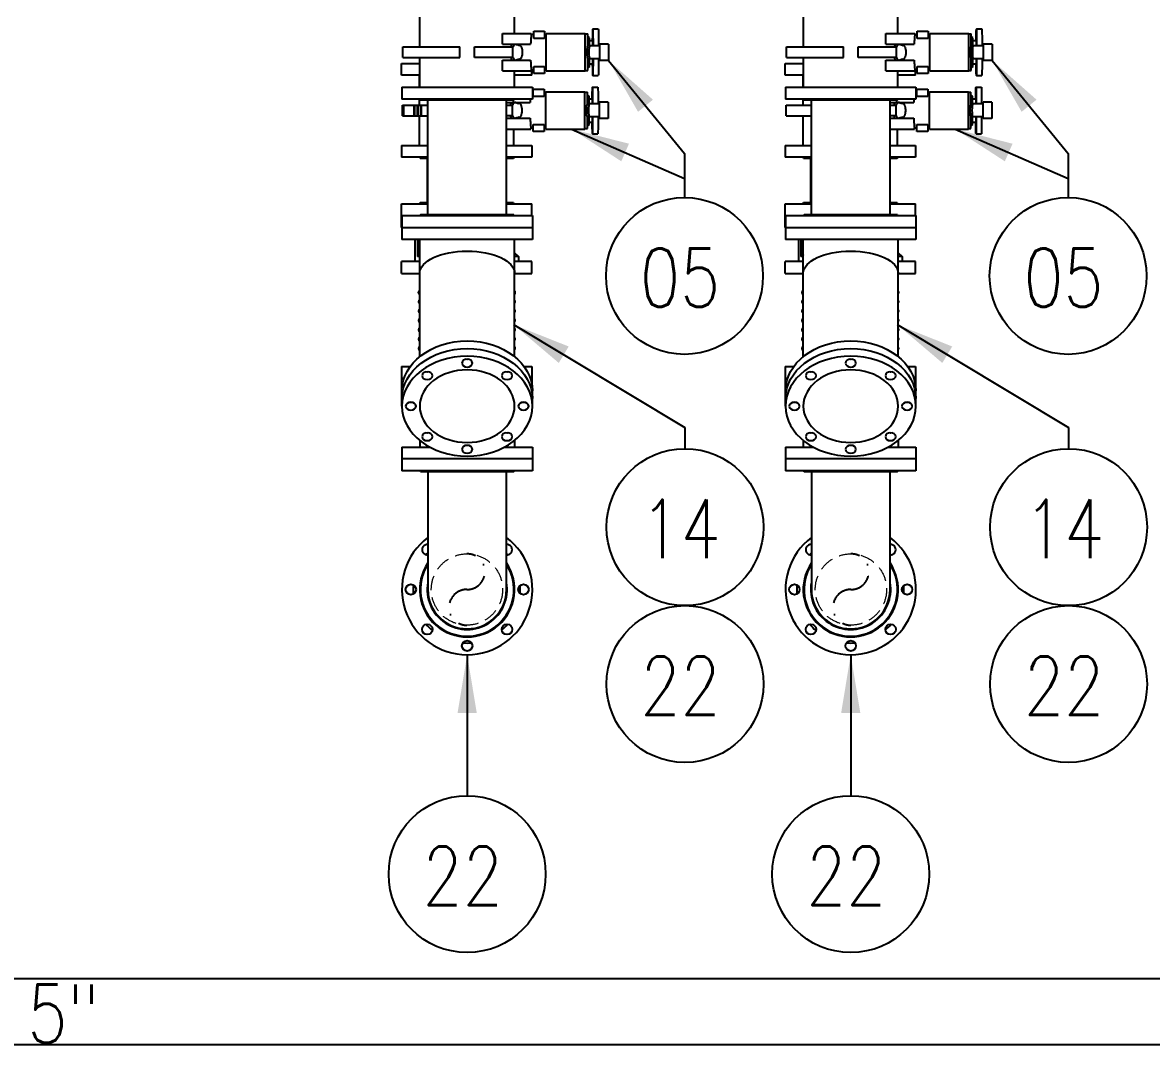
# Model space of a CAD drawing. Header units: millimetres. Extents: x -312439 to 477422, y -331570 to 212570.
# Drawn here: x 362824 to 365239, y 129386 to 131572 of the extents above; entities that cross this region are included whole.
import ezdxf

# ---------------------------------------------------------------- set-up
doc = ezdxf.new("R2010")
doc.units = ezdxf.units.MM
doc.linetypes.add('DASHDOT', pattern=[25.4, 12.7, -6.35, 0, -6.35])
doc.linetypes.add('HIDDEN', pattern=[9.525, 6.35, -3.175])
doc.layers.add('ARCONDTEXTO', color=4, linetype='Continuous')
doc.layers.add('TEXTO FORMATO', color=4, linetype='Continuous')
doc.styles.add('ROMAND', font='ROMAND.SHX')
doc.styles.add('ROMANS', font='romans.shx', dxfattribs={"height": 187.5})
doc.dimstyles.new('1-50 (MILIMETRO)', dxfattribs={"dimscale": 0, "dimtxt": 125, "dimasz": 125, "dimexe": 100, "dimexo": 100, "dimgap": 50, "dimtad": 0, "dimdec": 0, "dimzin": 0, "dimdsep": 46, "dimtxsty": 'ROMAND', "dimcen": -390, "dimclrd": 1, "dimclre": 1, "dimclrt": 3, "dimadec": 0, "dimazin": 0, "dimtfac": 1, "dimtdec": 0, "dimtix": 1, "dimtmove": 2, "dimatfit": 2, "dimfxl": 1, "dimtvp": 1, "dimtolj": 1, "dimtzin": 0, "dimarcsym": 0})

msp = doc.modelspace()

# ---------------------------------------------------------------- linework, layer by layer
at = {"color": 4, "linetype": 'Continuous', "extrusion": (0, 1, 0)}
for p, q in [((363674.301, 131519.767), (363674.301, 131583.267)), ((363876.301, 131548.267), (363876.301, 131583.267)), ((364494.665, 131519.767), (364494.665, 131583.267)), ((364696.665, 131548.267), (364696.665, 131583.267)), ((363850.552, 131548.267), (363912.301, 131548.267)), ((363850.552, 131525.267), (363850.552, 131548.267)), ((363912.301, 131546.267), (363912.301, 131548.267)), ((363917.558, 131546.267), (363912.301, 131546.267)), ((363917.558, 131537.754), (363917.558, 131553.379)), ((363917.558, 131553.379), (363940.995, 131553.379)), ((363940.995, 131537.754), (363917.558, 131537.754)), ((363923.721, 131553.535), (363934.782, 131553.535)), ((363940.995, 131553.379), (363940.995, 131537.754)), ((363944.301, 131546.267), (363940.995, 131546.267)), ((363944.301, 131468.267), (363944.301, 131548.267)), ((363944.301, 131548.267), (364027.727, 131548.267)), ((364027.727, 131468.267), (364027.727, 131548.267)), ((364027.727, 131547.329), (364033.196, 131547.329)), ((364033.196, 131521.725), (364033.196, 131547.329)), ((364036.787, 131538.825), (364033.196, 131541.267)), ((364036.787, 131522.267), (364036.787, 131538.825)), ((364044.095, 131558.267), (364055.76, 131558.267)), ((364670.916, 131548.267), (364732.665, 131548.267)), ((364670.916, 131525.267), (364670.916, 131548.267)), ((364732.665, 131546.267), (364732.665, 131548.267)), ((364737.922, 131546.267), (364732.665, 131546.267)), ((364737.922, 131537.754), (364737.922, 131553.379)), ((364737.922, 131553.379), (364761.36, 131553.379)), ((364761.36, 131537.754), (364737.922, 131537.754)), ((364744.085, 131553.535), (364755.147, 131553.535)), ((364761.36, 131553.379), (364761.36, 131537.754)), ((364764.665, 131546.267), (364761.36, 131546.267)), ((364764.665, 131468.267), (364764.665, 131548.267)), ((364764.665, 131548.267), (364848.092, 131548.267)), ((364848.092, 131468.267), (364848.092, 131548.267)), ((364848.092, 131547.329), (364853.56, 131547.329)), ((364853.56, 131521.725), (364853.56, 131547.329)), ((364857.151, 131538.825), (364853.56, 131541.267)), ((364857.151, 131522.267), (364857.151, 131538.825)), ((364864.46, 131558.267), (364876.124, 131558.267)), ((363637.971, 131519.767), (363759.746, 131519.767)), ((363637.971, 131496.767), (363637.971, 131519.767)), ((363759.746, 131496.767), (363759.746, 131519.767)), ((363790.855, 131519.767), (363873.208, 131519.767)), ((363790.855, 131496.767), (363790.855, 131519.767)), ((363850.552, 131525.267), (363910.94, 131525.267)), ((363873.208, 131496.767), (363873.208, 131519.767)), ((364059.285, 131522.267), (364033.719, 131522.267)), ((364036.787, 131533.267), (364044.095, 131533.267)), ((364044.095, 131522.267), (364044.095, 131533.267)), ((364059.285, 131522.593), (364056.177, 131522.593)), ((364077.795, 131525.767), (364059.285, 131525.767)), ((364059.285, 131490.767), (364059.285, 131525.767)), ((364077.795, 131525.767), (364077.795, 131490.767)), ((364458.336, 131519.767), (364580.111, 131519.767)), ((364458.336, 131496.767), (364458.336, 131519.767)), ((364580.111, 131496.767), (364580.111, 131519.767)), ((364611.219, 131519.767), (364693.572, 131519.767)), ((364611.219, 131496.767), (364611.219, 131519.767)), ((364670.916, 131525.267), (364731.304, 131525.267)), ((364693.451, 131496.767), (364693.451, 131519.767)), ((364693.572, 131496.767), (364693.572, 131519.767)), ((364879.649, 131522.267), (364854.083, 131522.267)), ((364857.151, 131533.267), (364864.46, 131533.267)), ((364864.46, 131522.267), (364864.46, 131533.267)), ((364879.649, 131522.593), (364876.542, 131522.593)), ((364898.16, 131525.767), (364879.649, 131525.767)), ((364879.649, 131490.767), (364879.649, 131525.767)), ((364898.16, 131525.767), (364898.16, 131490.767)), ((363637.971, 131496.767), (363759.746, 131496.767)), ((363674.301, 131433.267), (363674.301, 131496.767)), ((363873.208, 131496.767), (363790.855, 131496.767)), ((363850.552, 131468.267), (363850.552, 131491.267)), ((363850.552, 131491.267), (363910.94, 131491.267)), ((364033.196, 131469.204), (364033.196, 131494.808)), ((364059.285, 131494.267), (364033.719, 131494.267)), ((364036.787, 131477.708), (364036.787, 131494.267)), ((364044.095, 131483.267), (364044.095, 131494.267)), ((364059.285, 131493.94), (364056.177, 131493.94)), ((364077.795, 131490.767), (364059.285, 131490.767)), ((364458.336, 131496.767), (364580.111, 131496.767)), ((364494.665, 131433.267), (364494.665, 131496.767)), ((364693.572, 131496.767), (364611.219, 131496.767)), ((364670.916, 131468.267), (364670.916, 131491.267)), ((364670.916, 131491.267), (364731.304, 131491.267)), ((364853.56, 131469.204), (364853.56, 131494.808)), ((364879.649, 131494.267), (364854.083, 131494.267)), ((364857.151, 131477.708), (364857.151, 131494.267)), ((364864.46, 131483.267), (364864.46, 131494.267)), ((364879.649, 131493.94), (364876.542, 131493.94)), ((364898.16, 131490.767), (364879.649, 131490.767)), ((363634.951, 131484.317), (363674.301, 131484.317)), ((363634.951, 131458.917), (363634.951, 131484.317)), ((363674.301, 131485.667), (363672.951, 131484.317)), ((363850.552, 131468.267), (363912.301, 131468.267)), ((363876.301, 131433.267), (363876.301, 131468.267)), ((363917.558, 131470.267), (363912.301, 131470.267)), ((363912.301, 131468.267), (363912.301, 131470.267)), ((363913.951, 131458.917), (363913.951, 131470.267)), ((363917.558, 131463.154), (363917.558, 131477.87)), ((363917.558, 131477.87), (363940.995, 131477.87)), ((363940.995, 131463.154), (363917.558, 131463.154)), ((363934.782, 131462.998), (363923.721, 131462.998)), ((363940.995, 131477.87), (363940.995, 131463.154)), ((363944.301, 131470.267), (363940.995, 131470.267)), ((363944.301, 131468.267), (364027.727, 131468.267)), ((364027.727, 131469.204), (364033.196, 131469.204)), ((364036.787, 131477.708), (364033.196, 131475.267)), ((364036.787, 131483.267), (364044.095, 131483.267)), ((364455.315, 131484.317), (364494.665, 131484.317)), ((364455.315, 131458.917), (364455.315, 131484.317)), ((364494.665, 131485.667), (364493.315, 131484.317)), ((364670.916, 131468.267), (364732.665, 131468.267)), ((364696.665, 131433.267), (364696.665, 131468.267)), ((364737.922, 131470.267), (364732.665, 131470.267)), ((364732.665, 131468.267), (364732.665, 131470.267)), ((364734.315, 131458.917), (364734.315, 131470.267)), ((364737.922, 131463.154), (364737.922, 131477.87)), ((364737.922, 131477.87), (364761.36, 131477.87)), ((364761.36, 131463.154), (364737.922, 131463.154)), ((364755.147, 131462.998), (364744.085, 131462.998)), ((364761.36, 131477.87), (364761.36, 131463.154)), ((364764.665, 131470.267), (364761.36, 131470.267)), ((364764.665, 131468.267), (364848.092, 131468.267)), ((364848.092, 131469.204), (364853.56, 131469.204)), ((364857.151, 131477.708), (364853.56, 131475.267)), ((364857.151, 131483.267), (364864.46, 131483.267)), ((363674.301, 131458.917), (363634.951, 131458.917)), ((363673.451, 131433.267), (363673.451, 131458.917)), ((363913.951, 131458.917), (363876.301, 131458.917)), ((364044.095, 131458.267), (364055.76, 131458.267)), ((364494.665, 131458.917), (364455.315, 131458.917)), ((364493.815, 131433.267), (364493.815, 131458.917)), ((364734.315, 131458.917), (364696.665, 131458.917)), ((364864.46, 131458.267), (364876.124, 131458.267)), ((363635.801, 131433.267), (363914.801, 131433.267)), ((363635.801, 131433.267), (363635.801, 131407.867)), ((363914.801, 131433.267), (363914.801, 131407.867)), ((363916.708, 131421.917), (363914.801, 131421.917)), ((363916.708, 131413.404), (363916.708, 131429.029)), ((363916.708, 131429.029), (363940.145, 131429.029)), ((363922.871, 131429.185), (363933.932, 131429.185)), ((363940.145, 131429.029), (363940.145, 131413.404)), ((363943.451, 131421.917), (363940.145, 131421.917)), ((363943.451, 131343.917), (363943.451, 131423.917)), ((363943.451, 131423.917), (364026.877, 131423.917)), ((364026.877, 131343.917), (364026.877, 131423.917)), ((364026.877, 131422.979), (364032.346, 131422.979)), ((364032.346, 131397.375), (364032.346, 131422.979)), ((364035.937, 131414.475), (364032.346, 131416.917)), ((364035.937, 131397.917), (364035.937, 131414.475)), ((364043.245, 131433.917), (364054.91, 131433.917)), ((364456.165, 131433.267), (364735.165, 131433.267)), ((364456.165, 131433.267), (364456.165, 131407.867)), ((364735.165, 131433.267), (364735.165, 131407.867)), ((364737.072, 131421.917), (364735.165, 131421.917)), ((364737.072, 131413.404), (364737.072, 131429.029)), ((364737.072, 131429.029), (364760.51, 131429.029)), ((364743.235, 131429.185), (364754.297, 131429.185)), ((364760.51, 131429.029), (364760.51, 131413.404)), ((364763.815, 131421.917), (364760.51, 131421.917)), ((364763.815, 131343.917), (364763.815, 131423.917)), ((364763.815, 131423.917), (364847.242, 131423.917)), ((364847.242, 131343.917), (364847.242, 131423.917)), ((364847.242, 131422.979), (364852.71, 131422.979)), ((364852.71, 131397.375), (364852.71, 131422.979)), ((364856.301, 131414.475), (364852.71, 131416.917)), ((364856.301, 131397.917), (364856.301, 131414.475)), ((364863.61, 131433.917), (364875.274, 131433.917)), ((363914.801, 131407.867), (363635.801, 131407.867)), ((363637.121, 131395.417), (363691.151, 131395.417)), ((363637.121, 131372.417), (363637.121, 131395.417)), ((363640.077, 131372.417), (363640.077, 131395.417)), ((363662.238, 131372.417), (363662.238, 131395.417)), ((363662.238, 131372.417), (363662.238, 131395.417)), ((363663.585, 131372.417), (363663.585, 131395.417)), ((363669.412, 131372.417), (363669.412, 131395.417)), ((363669.412, 131372.417), (363669.412, 131395.417)), ((363670.352, 131372.417), (363670.352, 131395.417)), ((363670.352, 131372.417), (363670.352, 131395.417)), ((363673.451, 131395.417), (363673.451, 131407.867)), ((363675.401, 131406.267), (363673.801, 131407.867)), ((363675.401, 131406.267), (363875.201, 131406.267)), ((363676.051, 131372.417), (363676.051, 131395.417)), ((363676.051, 131372.417), (363676.051, 131395.417)), ((363677.311, 131372.417), (363677.311, 131395.417)), ((363691.159, 131372.417), (363691.159, 131395.417)), ((363859.451, 131400.917), (363910.09, 131400.917)), ((363859.451, 131395.417), (363872.358, 131395.417)), ((363872.358, 131372.417), (363872.358, 131395.417)), ((363874.225, 131400.917), (363874.225, 131406.267)), ((363875.201, 131406.267), (363876.801, 131407.867)), ((363940.145, 131413.404), (363916.708, 131413.404)), ((364058.435, 131397.917), (364032.869, 131397.917)), ((364035.937, 131408.917), (364043.245, 131408.917)), ((364043.245, 131397.917), (364043.245, 131408.917)), ((364058.435, 131398.243), (364055.327, 131398.243)), ((364076.945, 131401.417), (364058.435, 131401.417)), ((364058.435, 131366.417), (364058.435, 131401.417)), ((364076.945, 131401.417), (364076.945, 131366.417)), ((364735.165, 131407.867), (364456.165, 131407.867)), ((364457.486, 131395.417), (364511.515, 131395.417)), ((364457.486, 131372.417), (364457.486, 131395.417)), ((364493.815, 131395.417), (364493.815, 131407.867)), ((364495.765, 131406.267), (364494.165, 131407.867)), ((364495.765, 131406.267), (364695.565, 131406.267)), ((364511.523, 131372.417), (364511.523, 131395.417)), ((364679.815, 131400.917), (364730.454, 131400.917)), ((364679.815, 131395.417), (364692.722, 131395.417)), ((364692.722, 131372.417), (364692.722, 131395.417)), ((364694.589, 131400.917), (364694.589, 131406.267)), ((364695.565, 131406.267), (364697.165, 131407.867)), ((364760.51, 131413.404), (364737.072, 131413.404)), ((364878.799, 131397.917), (364853.233, 131397.917)), ((364856.301, 131408.917), (364863.61, 131408.917)), ((364863.61, 131397.917), (364863.61, 131408.917)), ((364878.799, 131398.243), (364875.692, 131398.243)), ((364897.31, 131401.417), (364878.799, 131401.417)), ((364878.799, 131366.417), (364878.799, 131401.417)), ((364897.31, 131401.417), (364897.31, 131366.417)), ((363637.121, 131372.417), (363691.151, 131372.417)), ((363673.451, 131308.917), (363673.451, 131372.417)), ((363872.358, 131372.417), (363859.451, 131372.417)), ((363859.451, 131366.917), (363910.09, 131366.917)), ((364032.346, 131344.854), (364032.346, 131370.458)), ((364058.435, 131369.917), (364032.869, 131369.917)), ((364035.937, 131353.358), (364035.937, 131369.917)), ((364043.245, 131358.917), (364043.245, 131369.917)), ((364058.435, 131369.59), (364055.327, 131369.59)), ((364076.945, 131366.417), (364058.435, 131366.417)), ((364457.486, 131372.417), (364511.515, 131372.417)), ((364493.815, 131308.917), (364493.815, 131372.417)), ((364692.722, 131372.417), (364679.815, 131372.417)), ((364679.815, 131366.917), (364730.454, 131366.917)), ((364852.71, 131344.854), (364852.71, 131370.458)), ((364878.799, 131369.917), (364853.233, 131369.917)), ((364856.301, 131353.358), (364856.301, 131369.917)), ((364863.61, 131358.917), (364863.61, 131369.917)), ((364878.799, 131369.59), (364875.692, 131369.59)), ((364897.31, 131366.417), (364878.799, 131366.417)), ((363859.451, 131343.917), (363911.451, 131343.917)), ((363875.451, 131308.917), (363875.451, 131343.917)), ((363916.708, 131345.917), (363911.451, 131345.917)), ((363911.451, 131343.917), (363911.451, 131345.917)), ((363916.708, 131338.804), (363916.708, 131353.52)), ((363916.708, 131353.52), (363940.145, 131353.52)), ((363940.145, 131353.52), (363940.145, 131338.804)), ((363943.451, 131345.917), (363940.145, 131345.917)), ((363943.451, 131343.917), (364026.877, 131343.917)), ((364026.877, 131344.854), (364032.346, 131344.854)), ((364035.937, 131353.358), (364032.346, 131350.917)), ((364035.937, 131358.917), (364043.245, 131358.917)), ((364679.815, 131343.917), (364731.815, 131343.917)), ((364695.815, 131308.917), (364695.815, 131343.917)), ((364737.072, 131345.917), (364731.815, 131345.917)), ((364731.815, 131343.917), (364731.815, 131345.917)), ((364737.072, 131338.804), (364737.072, 131353.52)), ((364737.072, 131353.52), (364760.51, 131353.52)), ((364760.51, 131353.52), (364760.51, 131338.804)), ((364763.815, 131345.917), (364760.51, 131345.917)), ((364763.815, 131343.917), (364847.242, 131343.917)), ((364847.242, 131344.854), (364852.71, 131344.854)), ((364856.301, 131353.358), (364852.71, 131350.917)), ((364856.301, 131358.917), (364863.61, 131358.917)), ((363940.145, 131338.804), (363916.708, 131338.804)), ((363933.932, 131338.648), (363922.871, 131338.648)), ((364043.245, 131333.917), (364054.91, 131333.917)), ((364760.51, 131338.804), (364737.072, 131338.804)), ((364754.297, 131338.648), (364743.235, 131338.648)), ((364863.61, 131333.917), (364875.274, 131333.917)), ((363634.951, 131308.917), (363691.151, 131308.917)), ((363634.951, 131308.917), (363634.951, 131283.517)), ((363859.451, 131308.917), (363913.951, 131308.917)), ((363913.951, 131308.917), (363913.951, 131283.517)), ((364455.315, 131308.917), (364511.515, 131308.917)), ((364455.315, 131308.917), (364455.315, 131283.517)), ((364679.815, 131308.917), (364734.315, 131308.917)), ((364734.315, 131308.917), (364734.315, 131283.517)), ((363691.151, 131283.517), (363634.951, 131283.517)), ((363674.551, 131281.917), (363672.951, 131283.517)), ((363674.551, 131281.917), (363691.151, 131281.917)), ((363913.951, 131283.517), (363859.451, 131283.517)), ((363859.451, 131281.917), (363874.351, 131281.917)), ((363874.351, 131281.917), (363875.951, 131283.517)), ((364511.515, 131283.517), (364455.315, 131283.517)), ((364494.915, 131281.917), (364493.315, 131283.517)), ((364494.915, 131281.917), (364511.515, 131281.917)), ((364734.315, 131283.517), (364679.815, 131283.517)), ((364679.815, 131281.917), (364694.715, 131281.917)), ((364694.715, 131281.917), (364696.315, 131283.517)), ((363634.951, 131184.317), (363691.151, 131184.317)), ((363634.951, 131133.517), (363634.951, 131184.317)), ((363674.551, 131185.917), (363672.951, 131184.317)), ((363691.151, 131185.917), (363674.551, 131185.917)), ((363874.351, 131185.917), (363859.451, 131185.917)), ((363859.451, 131184.317), (363913.951, 131184.317)), ((363874.351, 131185.917), (363875.951, 131184.317)), ((363913.951, 131158.667), (363913.951, 131184.317)), ((364455.315, 131184.317), (364511.515, 131184.317)), ((364455.315, 131133.517), (364455.315, 131184.317)), ((364494.915, 131185.917), (364493.315, 131184.317)), ((364511.515, 131185.917), (364494.915, 131185.917)), ((364694.715, 131185.917), (364679.815, 131185.917)), ((364679.815, 131184.317), (364734.315, 131184.317)), ((364694.715, 131185.917), (364696.315, 131184.317)), ((364734.315, 131158.667), (364734.315, 131184.317)), ((363634.951, 131158.917), (363674.051, 131158.917)), ((363635.801, 131158.667), (363914.801, 131158.667)), ((363635.801, 131158.667), (363635.801, 131107.867)), ((363675.401, 131160.267), (363673.801, 131158.667)), ((363875.201, 131160.267), (363675.401, 131160.267)), ((363875.201, 131160.267), (363876.801, 131158.667)), ((363876.551, 131158.917), (363913.951, 131158.917)), ((363914.801, 131158.667), (363914.801, 131107.867)), ((364455.315, 131158.917), (364494.415, 131158.917)), ((364456.165, 131158.667), (364735.165, 131158.667)), ((364456.165, 131158.667), (364456.165, 131107.867)), ((364495.765, 131160.267), (364494.165, 131158.667)), ((364695.565, 131160.267), (364495.765, 131160.267)), ((364695.565, 131160.267), (364697.165, 131158.667)), ((364696.915, 131158.917), (364734.315, 131158.917)), ((364735.165, 131158.667), (364735.165, 131107.867)), ((363635.801, 131133.517), (363634.951, 131133.517)), ((363635.801, 131133.267), (363914.801, 131133.267)), ((364456.165, 131133.517), (364455.315, 131133.517)), ((364456.165, 131133.267), (364735.165, 131133.267)), ((363914.801, 131107.867), (363635.801, 131107.867)), ((363663.451, 131107.867), (363663.451, 131060.517)), ((363668.731, 131107.867), (363668.731, 131071.33)), ((363673.801, 130857.019), (363673.801, 131107.867)), ((363876.801, 130857.019), (363876.801, 131107.867)), ((364735.165, 131107.867), (364456.165, 131107.867)), ((364483.815, 131107.867), (364483.815, 131060.517)), ((364489.095, 131107.867), (364489.095, 131071.33)), ((364494.165, 130857.019), (364494.165, 131107.867)), ((364697.165, 130857.019), (364697.165, 131107.867)), ((363876.801, 131079.319), (363885.451, 131071.33)), ((364697.165, 131079.319), (364705.815, 131071.33)), ((363673.801, 131060.517), (363634.951, 131060.517)), ((363634.951, 131035.117), (363634.951, 131060.517)), ((363673.801, 131071.33), (363668.731, 131071.33)), ((363885.451, 131071.33), (363876.801, 131071.33)), ((363913.951, 131060.517), (363876.801, 131060.517)), ((363885.451, 131071.33), (363885.451, 131060.517)), ((363913.951, 131035.117), (363913.951, 131060.517)), ((364494.165, 131060.517), (364455.315, 131060.517)), ((364455.315, 131035.117), (364455.315, 131060.517)), ((364494.165, 131071.33), (364489.095, 131071.33)), ((364705.815, 131071.33), (364697.165, 131071.33)), ((364734.315, 131060.517), (364697.165, 131060.517)), ((364705.815, 131071.33), (364705.815, 131060.517)), ((364734.315, 131035.117), (364734.315, 131060.517)), ((363634.951, 131035.117), (363673.801, 131035.117)), ((363673.801, 131034.267), (363672.951, 131035.117)), ((363876.801, 131035.117), (363913.951, 131035.117)), ((364455.315, 131035.117), (364494.165, 131035.117)), ((364494.165, 131034.267), (364493.315, 131035.117)), ((364697.165, 131035.117), (364734.315, 131035.117)), ((363634.951, 130835.917), (363653.581, 130835.917)), ((363634.951, 130835.917), (363634.951, 130785.117)), ((363897.021, 130835.917), (363913.951, 130835.917)), ((363913.951, 130835.917), (363913.951, 130795.489)), ((364455.315, 130835.917), (364473.945, 130835.917)), ((364455.315, 130835.917), (364455.315, 130785.117)), ((364717.385, 130835.917), (364734.315, 130835.917)), ((364734.315, 130835.917), (364734.315, 130795.489)), ((363640.261, 130810.517), (363634.951, 130810.517)), ((363913.951, 130810.517), (363910.34, 130810.517)), ((364460.625, 130810.517), (364455.315, 130810.517)), ((364734.315, 130810.517), (364730.705, 130810.517)), ((363635.813, 130785.117), (363634.951, 130785.117)), ((363635.801, 130751.057), (363635.801, 130783.71)), ((363914.801, 130751.057), (363914.801, 130783.71)), ((364456.177, 130785.117), (364455.315, 130785.117)), ((364456.165, 130751.057), (364456.165, 130783.71)), ((364735.165, 130751.057), (364735.165, 130783.71)), ((363673.801, 130677.748), (363673.801, 130663.667)), ((363876.801, 130677.748), (363876.801, 130663.667)), ((364494.165, 130677.748), (364494.165, 130663.667)), ((364697.165, 130677.748), (364697.165, 130663.667)), ((363635.801, 130663.667), (363695.013, 130663.667)), ((363635.801, 130663.667), (363635.801, 130612.867)), ((363855.588, 130663.667), (363914.801, 130663.667)), ((363914.801, 130663.667), (363914.801, 130612.867)), ((364456.165, 130663.667), (364515.378, 130663.667)), ((364456.165, 130663.667), (364456.165, 130612.867)), ((364675.952, 130663.667), (364735.165, 130663.667)), ((364735.165, 130663.667), (364735.165, 130612.867)), ((363914.801, 130638.267), (363635.801, 130638.267)), ((364735.165, 130638.267), (364456.165, 130638.267)), ((363914.801, 130612.867), (363635.801, 130612.867)), ((363675.401, 130611.267), (363673.801, 130612.867)), ((363675.401, 130611.267), (363875.201, 130611.267)), ((363875.201, 130611.267), (363876.801, 130612.867)), ((364735.165, 130612.867), (364456.165, 130612.867)), ((364495.765, 130611.267), (364494.165, 130612.867)), ((364495.765, 130611.267), (364695.565, 130611.267)), ((364695.565, 130611.267), (364697.165, 130612.867))]:
    msp.add_line(p, q, dxfattribs=at)
at = {"color": 5, "linetype": 'Continuous', "extrusion": (0, 1, 0)}
for p, q in [((363691.151, 131160.267), (363691.151, 131406.267)), ((363859.451, 131160.267), (363859.451, 131406.267)), ((364511.515, 131160.267), (364511.515, 131406.267)), ((364679.815, 131160.267), (364679.815, 131406.267)), ((363690.301, 131185.917), (363690.301, 131281.917)), ((364510.665, 131185.917), (364510.665, 131281.917)), ((363691.151, 130611.267), (363691.151, 130358.817)), ((363859.451, 130358.817), (363859.451, 130611.267)), ((364511.515, 130611.267), (364511.515, 130358.817)), ((364679.815, 130358.817), (364679.815, 130611.267)), ((358646.335, 129526.817), (366285.776, 129526.817)), ((358646.335, 129385.517), (366285.776, 129385.517))]:
    msp.add_line(p, q, dxfattribs=at)
at = {"color": 1, "linetype": 'HIDDEN', "lineweight": 0, "ltscale": 5}
for centre in [(363774.852, 130358.814), (364596.066, 130358.814)]:
    msp.add_circle(centre, 76.238, dxfattribs=at)
at = {"color": 4, "linetype": 'Continuous'}
for centre in [(363654.801, 130358.817), (363895.801, 130358.817), (364475.165, 130358.817), (364716.165, 130358.817), (363690.094, 130273.61), (363860.507, 130273.61), (364510.459, 130273.61), (364680.871, 130273.61), (363775.301, 130238.317), (364595.665, 130238.317)]:
    msp.add_circle(centre, 11.1, dxfattribs=at)
for centre, radius, start, end in [((363675.944, 130994.42), 5.119, 114.750133, 245.249867), ((363675.944, 130974.539), 5, 115.382089, 244.617911), ((363872.957, 130994.42), 5.119, 318.654281, 41.345719), ((364496.308, 130994.42), 5.119, 114.750133, 245.249867), ((364496.308, 130974.539), 5, 115.382089, 244.617911), ((364693.322, 130994.42), 5.119, 318.654281, 41.345719), ((363675.944, 130954.539), 5, 115.382089, 244.617911), ((363872.957, 130974.539), 5, 320.233059, 39.766941), ((363872.957, 130954.539), 5, 320.233059, 39.766941), ((364496.308, 130954.539), 5, 115.382089, 244.617911), ((364693.322, 130974.539), 5, 320.233059, 39.766941), ((364693.322, 130954.539), 5, 320.233059, 39.766941), ((363675.944, 130934.539), 5, 115.382089, 244.617911), ((363872.957, 130934.539), 5, 320.233059, 39.766941), ((364496.308, 130934.539), 5, 115.382089, 244.617911), ((364693.322, 130934.539), 5, 320.233059, 39.766941), ((363675.944, 130914.539), 5, 115.382089, 244.617911), ((363872.957, 130914.539), 5, 320.233059, 39.766941), ((364496.308, 130914.539), 5, 115.382089, 244.617911), ((364693.322, 130914.539), 5, 320.233059, 39.766941), ((363675.944, 130894.539), 5, 115.382089, 244.617911), ((363872.957, 130894.539), 5, 320.233059, 39.766941), ((364496.308, 130894.539), 5, 115.382089, 244.617911), ((364693.322, 130894.539), 5, 320.233059, 39.766941), ((363675.944, 130874.539), 5, 115.382089, 244.617911), ((363872.957, 130874.539), 5, 320.233059, 39.766941), ((364496.308, 130874.539), 5, 115.382089, 244.617911), ((364693.322, 130874.539), 5, 320.233059, 39.766941), ((363775.301, 130358.817), 139.5, 127.10128, 52.89872), ((363690.094, 130444.023), 11.1, 84.538999, 275.460976), ((363860.507, 130444.023), 11.1, 264.538999, 95.460996), ((364595.665, 130358.817), 139.5, 127.10128, 52.89872), ((364510.459, 130444.023), 11.1, 84.538999, 275.460976), ((364680.871, 130444.023), 11.1, 264.538999, 95.460996), ((363774.451, 130358.817), 114.5, 136.678129, 139.456311), ((363774.451, 130358.817), 114.5, 40.373044, 42.067323), ((364594.815, 130358.817), 114.5, 136.678129, 139.456311), ((364594.815, 130358.817), 114.5, 40.373044, 42.067323), ((363775.301, 130358.817), 101.5, 146.002712, 33.997288), ((363775.301, 130358.817), 99.9, 147.388298, 32.611702), ((364595.665, 130358.817), 101.5, 146.002712, 33.997288), ((364595.665, 130358.817), 99.9, 147.388298, 32.611702), ((363774.451, 130358.817), 114.5, 175.185219, 184.814781), ((363774.451, 130358.817), 114.5, 355.753549, 4.246451), ((364594.815, 130358.817), 114.5, 175.185219, 184.814781), ((364594.815, 130358.817), 114.5, 355.753549, 4.246451), ((363774.451, 130358.817), 114.5, 220.543689, 230.030741), ((363774.451, 130358.817), 114.5, 310.941773, 319.626956), ((364594.815, 130358.817), 114.5, 220.543689, 230.030741), ((364594.815, 130358.817), 114.5, 310.941773, 319.626956), ((363774.451, 130358.817), 114.5, 265.84873, 274.959579), ((364594.815, 130358.817), 114.5, 265.84873, 274.959579)]:
    msp.add_arc(centre, radius, start, end, dxfattribs=at)
at = {"color": 6, "linetype": 'DASHDOT', "ltscale": 4}
for centre, start, end in [((363775.253, 130396.933), 269.397068, 90.602932), ((364596.467, 130396.933), 269.397068, 90.602932), ((363774.451, 130320.696), 89.397068, 270.602932), ((364595.665, 130320.696), 89.397068, 270.602932)]:
    msp.add_arc(centre, 38.121, start, end, dxfattribs=at)
at = {"color": 5, "linetype": 'Continuous'}
for centre, radius, start, end in [((363775.301, 130358.817), 85.5, 169.804828, 10.195172), ((363775.301, 130358.817), 84.15, 180, 0), ((364595.665, 130358.817), 85.5, 169.804828, 10.195172), ((364595.665, 130358.817), 84.15, 180, 0)]:
    msp.add_arc(centre, radius, start, end, dxfattribs=at)
at = {"color": 4, "linetype": 'Continuous', "extrusion": (0, 0, -1)}
for centre, major_axis, ratio, start_param, end_param in [((364044.095, 131508.267), (0, -50), 0.00871634, 2.0943951, 4.42859487), ((364864.46, 131508.267), (0, -50), 0.00871634, 2.0943951, 4.42859487), ((364055.76, 131508.267), (0, 50), 0.00871634, 0, 1.28700222), ((364876.124, 131508.267), (0, 50), 0.00871634, 0, 1.28700222), ((364044.095, 131508.267), (0, -50), 0.00871634, 4.99618309, 7.33038286), ((364055.76, 131508.267), (0, 50), 0.00871634, 1.85459044, 3.14159265), ((364864.46, 131508.267), (0, -50), 0.00871634, 4.99618309, 7.33038286), ((364876.124, 131508.267), (0, 50), 0.00871634, 1.85459044, 3.14159265), ((364043.245, 131383.917), (0, -50), 0.00871634, 2.0943951, 4.42859487), ((364054.91, 131383.917), (0, 50), 0.00871634, 0, 1.28700222), ((364863.61, 131383.917), (0, -50), 0.00871634, 2.0943951, 4.42859487), ((364875.274, 131383.917), (0, 50), 0.00871634, 0, 1.28700222), ((364043.245, 131383.917), (0, -50), 0.00871634, 4.99618309, 7.33038286), ((364054.91, 131383.917), (0, 50), 0.00871634, 1.85459044, 3.14159265), ((364863.61, 131383.917), (0, -50), 0.00871634, 4.99618309, 7.33038286), ((364875.274, 131383.917), (0, 50), 0.00871634, 1.85459044, 3.14159265), ((363775.301, 130859.692), (-11.1, 0), 0.76604444, 4.42877682, 4.99600114), ((364595.665, 130859.692), (-11.1, 0), 0.76604444, 4.42877682, 4.99600114), ((363690.094, 130832.655), (-11.1, 0), 0.76604444, 4.42877682, 4.99600114), ((363860.507, 130832.655), (-11.1, 0), 0.76604444, 4.42877682, 4.99600114), ((364510.459, 130832.655), (-11.1, 0), 0.76604444, 4.42877682, 4.99600114), ((364680.871, 130832.655), (-11.1, 0), 0.76604444, 4.42877682, 4.99600114), ((363654.801, 130767.383), (-11.1, 0), 0.76604444, 4.42877682, 4.99600114), ((363895.801, 130767.383), (-11.1, 0), 0.76604444, 4.42877682, 4.99600114), ((364475.165, 130767.383), (-11.1, 0), 0.76604444, 4.42877682, 4.99600114), ((364716.165, 130767.383), (-11.1, 0), 0.76604444, 4.42877682, 4.99600114), ((363690.094, 130702.112), (-11.1, 0), 0.76604444, 4.42877682, 4.99600114), ((363860.507, 130702.112), (-11.1, 0), 0.76604444, 4.42877682, 4.99600114), ((364510.459, 130702.112), (-11.1, 0), 0.76604444, 4.42877682, 4.99600114), ((364680.871, 130702.112), (-11.1, 0), 0.76604444, 4.42877682, 4.99600114), ((363775.301, 130675.075), (-11.1, 0), 0.76604444, 4.42877682, 4.99600114), ((364595.665, 130675.075), (-11.1, 0), 0.76604444, 4.42877682, 4.99600114)]:
    msp.add_ellipse(centre, major_axis=major_axis, ratio=ratio, start_param=start_param, end_param=end_param, dxfattribs=at)
at = {"color": 4, "linetype": 'Continuous', "extrusion": (8.50415e-18, 1.71977e-38, -1)}
for centre, start_param, end_param in [((363603.812, 131508.267), 2.68573728, 2.74189531), ((364424.176, 131508.267), 2.68573728, 2.74189531), ((363603.812, 131508.267), 3.54129, 3.59744803), ((364424.176, 131508.267), 3.54129, 3.59744803), ((363602.962, 131383.917), 2.68573728, 2.74189531), ((364423.326, 131383.917), 2.68573728, 2.74189531), ((363602.962, 131383.917), 3.54129, 3.59744803), ((364423.326, 131383.917), 3.54129, 3.59744803)]:
    msp.add_ellipse(centre, major_axis=(-307.977, 0), ratio=0.12338598, start_param=start_param, end_param=end_param, dxfattribs=at)
at = {"color": 4, "linetype": 'Continuous', "extrusion": (-4.13693e-49, 3.37806e-33, -1)}
for centre, major_axis, start_param, end_param in [((364033.719, 131508.267), (0, 14), 3.14159265, 6.28318531), ((364038.079, 131508.267), (0, -14), 0, 3.14159265), ((364854.083, 131508.267), (0, 14), 3.14159265, 6.28318531), ((364858.444, 131508.267), (0, -14), 0, 3.14159265), ((364032.869, 131383.917), (0, 14), 3.14159265, 6.28318531), ((364037.229, 131383.917), (0, -14), 0, 3.14159265), ((364853.233, 131383.917), (0, 14), 3.14159265, 6.28318531), ((364857.594, 131383.917), (0, -14), 0, 3.14159265)]:
    msp.add_ellipse(centre, major_axis=major_axis, ratio=0.13557255, start_param=start_param, end_param=end_param, dxfattribs=at)
at = {"color": 4, "linetype": 'Continuous', "extrusion": (9.86076e-32, -3.78136e-48, -1)}
for centre, major_axis, start_param, end_param in [((363775.301, 131035.462), (-101.5, 0), 0, 3.14159265), ((364595.665, 131035.462), (-101.5, 0), 0, 3.14159265), ((363775.301, 131035.462), (101.5, 0), 3.13484472, 3.14159265), ((363775.301, 131035.462), (101.5, 0), 0, 0.00674793), ((364595.665, 131035.462), (101.5, 0), 3.13484472, 3.14159265), ((364595.665, 131035.462), (101.5, 0), 0, 0.00674793)]:
    msp.add_ellipse(centre, major_axis=major_axis, ratio=0.46630766, start_param=start_param, end_param=end_param, dxfattribs=at)
at = {"color": 4, "linetype": 'Continuous', "extrusion": (-5.74567e-63, 2.18953e-47, -1)}
for centre in [(363775.301, 130783.71), (364595.665, 130783.71), (363775.301, 130767.383), (364595.665, 130767.383)]:
    msp.add_ellipse(centre, major_axis=(-139.5, 0), ratio=0.76604444, start_param=0, end_param=3.14159265, dxfattribs=at)
for centre in [(363775.301, 130751.057), (364595.665, 130751.057)]:
    msp.add_ellipse(centre, major_axis=(-139.5, 0), ratio=0.76604444, dxfattribs=at)
at = {"color": 4, "linetype": 'Continuous', "extrusion": (0, 0, -1)}
for centre in [(363775.301, 130843.365), (364595.665, 130843.365), (363690.094, 130816.329), (363860.507, 130816.329), (364510.459, 130816.329), (364680.871, 130816.329), (363654.801, 130751.057), (363895.801, 130751.057), (364475.165, 130751.057), (364716.165, 130751.057), (363690.094, 130685.785), (363860.507, 130685.785), (364510.459, 130685.785), (364680.871, 130685.785), (363775.301, 130658.748), (364595.665, 130658.748)]:
    msp.add_ellipse(centre, major_axis=(-11.1, 0), ratio=0.76604444, dxfattribs=at)
at = {"color": 4, "linetype": 'Continuous', "extrusion": (9.86076e-32, -3.78136e-48, -1)}
for centre in [(363775.301, 130751.057), (364595.665, 130751.057)]:
    msp.add_ellipse(centre, major_axis=(101.5, 0), ratio=0.76604444, dxfattribs=at)
at = {"color": 4, "linetype": 'Continuous'}
for points, knots in [([(363912.301, 131546.267), (363912.301, 131546.267), (363912.296, 131546.21), (363912.275, 131545.975), (363912.259, 131545.797), (363912.217, 131545.316), (363912.19, 131545.013), (363912.128, 131544.284), (363912.092, 131543.857), (363912.012, 131542.888), (363911.967, 131542.344), (363911.873, 131541.149), (363911.823, 131540.498), (363911.719, 131539.103), (363911.666, 131538.359), (363911.558, 131536.797), (363911.504, 131535.98), (363911.397, 131534.293), (363911.343, 131533.396), (363911.235, 131531.503), (363911.181, 131530.508), (363911.077, 131528.433), (363911.027, 131527.354), (363910.966, 131525.919), (363910.953, 131525.594), (363910.94, 131525.267)], [57.28921412, 57.28921412, 57.28921412, 57.28921412, 60.86978611, 60.86978611, 64.45035811, 64.45035811, 68.0309301, 68.0309301, 71.6115021, 71.6115021, 75.19207409, 75.19207409, 78.77264609, 78.77264609, 82.35321808, 82.35321808, 85.93379008, 85.93379008, 89.51436985, 89.51436985, 93.09494962, 93.09494962, 96.67552939, 96.67552939, 97.71231018, 97.71231018, 97.71231018, 97.71231018]), ([(364732.665, 131546.267), (364732.665, 131546.267), (364732.66, 131546.21), (364732.639, 131545.975), (364732.623, 131545.797), (364732.581, 131545.316), (364732.555, 131545.013), (364732.492, 131544.284), (364732.456, 131543.857), (364732.376, 131542.888), (364732.332, 131542.344), (364732.238, 131541.149), (364732.188, 131540.498), (364732.084, 131539.103), (364732.03, 131538.359), (364731.923, 131536.797), (364731.868, 131535.98), (364731.761, 131534.293), (364731.707, 131533.396), (364731.599, 131531.503), (364731.545, 131530.508), (364731.442, 131528.433), (364731.391, 131527.354), (364731.331, 131525.919), (364731.317, 131525.594), (364731.304, 131525.267)], [57.28921412, 57.28921412, 57.28921412, 57.28921412, 60.86978611, 60.86978611, 64.45035811, 64.45035811, 68.0309301, 68.0309301, 71.6115021, 71.6115021, 75.19207409, 75.19207409, 78.77264609, 78.77264609, 82.35321808, 82.35321808, 85.93379008, 85.93379008, 89.51436985, 89.51436985, 93.09494962, 93.09494962, 96.67552939, 96.67552939, 97.71231018, 97.71231018, 97.71231018, 97.71231018]), ([(363869.583, 131519.767), (363869.712, 131520.818), (363869.856, 131521.856), (363870.138, 131523.685), (363870.271, 131524.483), (363870.411, 131525.267)], [127.07979622, 127.07979622, 127.07979622, 127.07979622, 130.23356515, 130.23356515, 132.74469592, 132.74469592, 132.74469592, 132.74469592]), ([(363880.339, 131524.995), (363880.291, 131525.007), (363880.243, 131525.019), (363879.876, 131525.099), (363879.553, 131525.133), (363878.921, 131525.133), (363878.598, 131525.099), (363877.961, 131524.96), (363877.647, 131524.855), (363877.047, 131524.587), (363876.761, 131524.424), (363876.231, 131524.058), (363875.987, 131523.855), (363875.529, 131523.424), (363875.313, 131523.187), (363874.912, 131522.693), (363874.728, 131522.436), (363874.213, 131521.64), (363873.922, 131521.074), (363873.498, 131520.091), (363873.346, 131519.689), (363873.208, 131519.278)], [-21.26267195, -21.26267195, -21.26267195, -21.26267195, -21.11915379, -21.11915379, -20.17147234, -20.17147234, -19.22379089, -19.22379089, -18.27610943, -18.27610943, -17.32842798, -17.32842798, -16.38074653, -16.38074653, -15.35694987, -15.35694987, -14.33315322, -14.33315322, -12.2855599, -12.2855599, -10.93750643, -10.93750643, -10.93750643, -10.93750643]), ([(363887.513, 131493.479), (363887.693, 131493.532), (363887.87, 131493.595), (363888.344, 131493.792), (363888.633, 131493.946), (363889.173, 131494.291), (363889.424, 131494.483), (363890.094, 131495.068), (363890.475, 131495.499), (363891.155, 131496.425), (363891.453, 131496.921), (363891.982, 131497.962), (363892.214, 131498.508), (363892.622, 131499.64), (363892.799, 131500.225), (363893.257, 131502.024), (363893.467, 131503.278), (363893.738, 131505.792), (363893.798, 131507.053), (363893.798, 131509.48), (363893.738, 131510.741), (363893.467, 131513.255), (363893.257, 131514.509), (363892.799, 131516.308), (363892.622, 131516.893), (363892.214, 131518.025), (363891.982, 131518.571), (363891.453, 131519.612), (363891.155, 131520.108), (363890.475, 131521.034), (363890.094, 131521.465), (363889.424, 131522.05), (363889.173, 131522.242), (363888.633, 131522.587), (363888.344, 131522.741), (363887.87, 131522.939), (363887.693, 131523.001), (363887.513, 131523.054)], [19.61044159, 19.61044159, 19.61044159, 19.61044159, 20.1459077, 20.1459077, 21.07701959, 21.07701959, 22.00813148, 22.00813148, 23.82803603, 23.82803603, 25.64794057, 25.64794057, 27.46784512, 27.46784512, 29.28774966, 29.28774966, 32.92755875, 32.92755875, 36.56736784, 36.56736784, 40.20717692, 40.20717692, 43.84698601, 43.84698601, 45.66689056, 45.66689056, 47.4867951, 47.4867951, 49.30669965, 49.30669965, 51.12660419, 51.12660419, 52.05771608, 52.05771608, 52.98882797, 52.98882797, 53.52429409, 53.52429409, 53.52429409, 53.52429409]), ([(364689.948, 131519.767), (364690.076, 131520.818), (364690.22, 131521.856), (364690.502, 131523.685), (364690.636, 131524.483), (364690.776, 131525.267)], [127.07979622, 127.07979622, 127.07979622, 127.07979622, 130.23356515, 130.23356515, 132.74469592, 132.74469592, 132.74469592, 132.74469592]), ([(364700.704, 131524.995), (364700.656, 131525.007), (364700.607, 131525.019), (364700.241, 131525.099), (364699.917, 131525.133), (364699.286, 131525.133), (364698.962, 131525.099), (364698.325, 131524.96), (364698.011, 131524.855), (364697.412, 131524.587), (364697.126, 131524.424), (364696.596, 131524.058), (364696.351, 131523.855), (364695.894, 131523.424), (364695.677, 131523.187), (364695.277, 131522.693), (364695.092, 131522.436), (364694.578, 131521.64), (364694.286, 131521.074), (364693.863, 131520.091), (364693.711, 131519.689), (364693.572, 131519.278)], [-21.26267195, -21.26267195, -21.26267195, -21.26267195, -21.11915379, -21.11915379, -20.17147234, -20.17147234, -19.22379089, -19.22379089, -18.27610943, -18.27610943, -17.32842798, -17.32842798, -16.38074653, -16.38074653, -15.35694987, -15.35694987, -14.33315322, -14.33315322, -12.2855599, -12.2855599, -10.93750643, -10.93750643, -10.93750643, -10.93750643]), ([(364707.878, 131493.479), (364708.057, 131493.532), (364708.235, 131493.595), (364708.709, 131493.792), (364708.998, 131493.946), (364709.538, 131494.291), (364709.788, 131494.483), (364710.458, 131495.068), (364710.84, 131495.499), (364711.52, 131496.425), (364711.817, 131496.921), (364712.347, 131497.962), (364712.578, 131498.508), (364712.987, 131499.64), (364713.163, 131500.225), (364713.622, 131502.024), (364713.832, 131503.278), (364714.102, 131505.792), (364714.162, 131507.053), (364714.162, 131509.48), (364714.102, 131510.741), (364713.832, 131513.255), (364713.622, 131514.509), (364713.163, 131516.308), (364712.987, 131516.893), (364712.578, 131518.025), (364712.347, 131518.571), (364711.817, 131519.612), (364711.52, 131520.108), (364710.84, 131521.034), (364710.458, 131521.465), (364709.788, 131522.05), (364709.538, 131522.242), (364708.998, 131522.587), (364708.709, 131522.741), (364708.235, 131522.939), (364708.057, 131523.001), (364707.878, 131523.054)], [19.61044159, 19.61044159, 19.61044159, 19.61044159, 20.1459077, 20.1459077, 21.07701959, 21.07701959, 22.00813148, 22.00813148, 23.82803603, 23.82803603, 25.64794057, 25.64794057, 27.46784512, 27.46784512, 29.28774966, 29.28774966, 32.92755875, 32.92755875, 36.56736784, 36.56736784, 40.20717692, 40.20717692, 43.84698601, 43.84698601, 45.66689056, 45.66689056, 47.4867951, 47.4867951, 49.30669965, 49.30669965, 51.12660419, 51.12660419, 52.05771608, 52.05771608, 52.98882797, 52.98882797, 53.52429409, 53.52429409, 53.52429409, 53.52429409]), ([(363870.411, 131491.267), (363870.271, 131492.05), (363870.138, 131492.848), (363869.856, 131494.677), (363869.712, 131495.715), (363869.583, 131496.767)], [98.77164859, 98.77164859, 98.77164859, 98.77164859, 101.28277937, 101.28277937, 104.4365483, 104.4365483, 104.4365483, 104.4365483]), ([(363873.208, 131497.256), (363873.346, 131496.844), (363873.498, 131496.442), (363873.922, 131495.459), (363874.213, 131494.893), (363874.728, 131494.097), (363874.912, 131493.84), (363875.313, 131493.346), (363875.529, 131493.109), (363875.987, 131492.678), (363876.231, 131492.475), (363876.761, 131492.109), (363877.047, 131491.946), (363877.647, 131491.678), (363877.961, 131491.573), (363878.598, 131491.434), (363878.921, 131491.4), (363879.553, 131491.4), (363879.876, 131491.434), (363880.243, 131491.514), (363880.291, 131491.526), (363880.339, 131491.538)], [10.93750643, 10.93750643, 10.93750643, 10.93750643, 12.2855599, 12.2855599, 14.33315322, 14.33315322, 15.35694987, 15.35694987, 16.38074653, 16.38074653, 17.32842798, 17.32842798, 18.27610943, 18.27610943, 19.22379089, 19.22379089, 20.17147234, 20.17147234, 21.11915379, 21.11915379, 21.26267195, 21.26267195, 21.26267195, 21.26267195]), ([(363910.94, 131491.267), (363910.953, 131490.939), (363910.966, 131490.614), (363911.027, 131489.179), (363911.077, 131488.1), (363911.181, 131486.025), (363911.235, 131485.03), (363911.343, 131483.137), (363911.397, 131482.24), (363911.504, 131480.553), (363911.558, 131479.736), (363911.666, 131478.174), (363911.719, 131477.43), (363911.823, 131476.035), (363911.873, 131475.384), (363911.967, 131474.189), (363912.012, 131473.645), (363912.092, 131472.676), (363912.128, 131472.249), (363912.19, 131471.52), (363912.217, 131471.217), (363912.259, 131470.736), (363912.275, 131470.558), (363912.296, 131470.323), (363912.301, 131470.267), (363912.301, 131470.267)], [131.44454629, 131.44454629, 131.44454629, 131.44454629, 132.48132708, 132.48132708, 136.06190685, 136.06190685, 139.64248662, 139.64248662, 143.22306639, 143.22306639, 146.80363838, 146.80363838, 150.38421038, 150.38421038, 153.96478237, 153.96478237, 157.54535437, 157.54535437, 161.12592636, 161.12592636, 164.70649836, 164.70649836, 168.28707035, 168.28707035, 171.86764235, 171.86764235, 171.86764235, 171.86764235]), ([(364690.776, 131491.267), (364690.636, 131492.05), (364690.502, 131492.848), (364690.22, 131494.677), (364690.076, 131495.715), (364689.948, 131496.767)], [98.77164859, 98.77164859, 98.77164859, 98.77164859, 101.28277937, 101.28277937, 104.4365483, 104.4365483, 104.4365483, 104.4365483]), ([(364693.572, 131497.256), (364693.711, 131496.844), (364693.863, 131496.442), (364694.286, 131495.459), (364694.578, 131494.893), (364695.092, 131494.097), (364695.277, 131493.84), (364695.677, 131493.346), (364695.894, 131493.109), (364696.351, 131492.678), (364696.596, 131492.475), (364697.126, 131492.109), (364697.412, 131491.946), (364698.011, 131491.678), (364698.325, 131491.573), (364698.962, 131491.434), (364699.286, 131491.4), (364699.917, 131491.4), (364700.241, 131491.434), (364700.607, 131491.514), (364700.656, 131491.526), (364700.704, 131491.538)], [10.93750643, 10.93750643, 10.93750643, 10.93750643, 12.2855599, 12.2855599, 14.33315322, 14.33315322, 15.35694987, 15.35694987, 16.38074653, 16.38074653, 17.32842798, 17.32842798, 18.27610943, 18.27610943, 19.22379089, 19.22379089, 20.17147234, 20.17147234, 21.11915379, 21.11915379, 21.26267195, 21.26267195, 21.26267195, 21.26267195]), ([(364731.304, 131491.267), (364731.317, 131490.939), (364731.331, 131490.614), (364731.391, 131489.179), (364731.442, 131488.1), (364731.545, 131486.025), (364731.599, 131485.03), (364731.707, 131483.137), (364731.761, 131482.24), (364731.868, 131480.553), (364731.923, 131479.736), (364732.03, 131478.174), (364732.084, 131477.43), (364732.188, 131476.035), (364732.238, 131475.384), (364732.332, 131474.189), (364732.376, 131473.645), (364732.456, 131472.676), (364732.492, 131472.249), (364732.555, 131471.52), (364732.581, 131471.217), (364732.623, 131470.736), (364732.639, 131470.558), (364732.66, 131470.323), (364732.665, 131470.267), (364732.665, 131470.267)], [131.44454629, 131.44454629, 131.44454629, 131.44454629, 132.48132708, 132.48132708, 136.06190685, 136.06190685, 139.64248662, 139.64248662, 143.22306639, 143.22306639, 146.80363838, 146.80363838, 150.38421038, 150.38421038, 153.96478237, 153.96478237, 157.54535437, 157.54535437, 161.12592636, 161.12592636, 164.70649836, 164.70649836, 168.28707035, 168.28707035, 171.86764235, 171.86764235, 171.86764235, 171.86764235]), ([(363868.733, 131395.417), (363868.862, 131396.468), (363869.006, 131397.506), (363869.288, 131399.335), (363869.421, 131400.133), (363869.561, 131400.917)], [127.07979622, 127.07979622, 127.07979622, 127.07979622, 130.23356515, 130.23356515, 132.74469592, 132.74469592, 132.74469592, 132.74469592]), ([(363879.489, 131400.645), (363879.441, 131400.657), (363879.393, 131400.669), (363879.026, 131400.749), (363878.703, 131400.783), (363878.071, 131400.783), (363877.748, 131400.749), (363877.111, 131400.61), (363876.797, 131400.505), (363876.197, 131400.237), (363875.911, 131400.074), (363875.381, 131399.708), (363875.137, 131399.505), (363874.679, 131399.074), (363874.463, 131398.837), (363874.062, 131398.343), (363873.878, 131398.086), (363873.363, 131397.29), (363873.072, 131396.724), (363872.648, 131395.741), (363872.496, 131395.339), (363872.358, 131394.928)], [-21.26267195, -21.26267195, -21.26267195, -21.26267195, -21.11915379, -21.11915379, -20.17147234, -20.17147234, -19.22379089, -19.22379089, -18.27610943, -18.27610943, -17.32842798, -17.32842798, -16.38074653, -16.38074653, -15.35694987, -15.35694987, -14.33315322, -14.33315322, -12.2855599, -12.2855599, -10.93750643, -10.93750643, -10.93750643, -10.93750643]), ([(363886.663, 131369.129), (363886.843, 131369.182), (363887.02, 131369.245), (363887.494, 131369.442), (363887.783, 131369.596), (363888.323, 131369.941), (363888.574, 131370.133), (363889.244, 131370.718), (363889.625, 131371.149), (363890.305, 131372.075), (363890.603, 131372.571), (363891.132, 131373.612), (363891.364, 131374.158), (363891.772, 131375.29), (363891.949, 131375.875), (363892.407, 131377.674), (363892.617, 131378.928), (363892.888, 131381.442), (363892.948, 131382.703), (363892.948, 131385.13), (363892.888, 131386.391), (363892.617, 131388.905), (363892.407, 131390.159), (363891.949, 131391.958), (363891.772, 131392.543), (363891.364, 131393.675), (363891.132, 131394.221), (363890.603, 131395.262), (363890.305, 131395.758), (363889.625, 131396.684), (363889.244, 131397.115), (363888.574, 131397.7), (363888.323, 131397.892), (363887.783, 131398.237), (363887.494, 131398.391), (363887.02, 131398.589), (363886.843, 131398.651), (363886.663, 131398.704)], [19.61044159, 19.61044159, 19.61044159, 19.61044159, 20.1459077, 20.1459077, 21.07701959, 21.07701959, 22.00813148, 22.00813148, 23.82803603, 23.82803603, 25.64794057, 25.64794057, 27.46784512, 27.46784512, 29.28774966, 29.28774966, 32.92755875, 32.92755875, 36.56736784, 36.56736784, 40.20717692, 40.20717692, 43.84698601, 43.84698601, 45.66689056, 45.66689056, 47.4867951, 47.4867951, 49.30669965, 49.30669965, 51.12660419, 51.12660419, 52.05771608, 52.05771608, 52.98882797, 52.98882797, 53.52429409, 53.52429409, 53.52429409, 53.52429409]), ([(363910.425, 131407.867), (363910.376, 131406.99), (363910.327, 131406.073), (363910.227, 131404.083), (363910.177, 131403.004), (363910.116, 131401.569), (363910.103, 131401.244), (363910.09, 131400.917)], [89.8071633, 89.8071633, 89.8071633, 89.8071633, 93.09494962, 93.09494962, 96.67552939, 96.67552939, 97.71231018, 97.71231018, 97.71231018, 97.71231018]), ([(364689.098, 131395.417), (364689.226, 131396.468), (364689.37, 131397.506), (364689.652, 131399.335), (364689.786, 131400.133), (364689.926, 131400.917)], [127.07979622, 127.07979622, 127.07979622, 127.07979622, 130.23356515, 130.23356515, 132.74469592, 132.74469592, 132.74469592, 132.74469592]), ([(364699.854, 131400.645), (364699.806, 131400.657), (364699.757, 131400.669), (364699.391, 131400.749), (364699.067, 131400.783), (364698.436, 131400.783), (364698.112, 131400.749), (364697.475, 131400.61), (364697.161, 131400.505), (364696.562, 131400.237), (364696.276, 131400.074), (364695.746, 131399.708), (364695.501, 131399.505), (364695.044, 131399.074), (364694.827, 131398.837), (364694.427, 131398.343), (364694.242, 131398.086), (364693.728, 131397.29), (364693.436, 131396.724), (364693.013, 131395.741), (364692.861, 131395.339), (364692.722, 131394.928)], [-21.26267195, -21.26267195, -21.26267195, -21.26267195, -21.11915379, -21.11915379, -20.17147234, -20.17147234, -19.22379089, -19.22379089, -18.27610943, -18.27610943, -17.32842798, -17.32842798, -16.38074653, -16.38074653, -15.35694987, -15.35694987, -14.33315322, -14.33315322, -12.2855599, -12.2855599, -10.93750643, -10.93750643, -10.93750643, -10.93750643]), ([(364707.028, 131369.129), (364707.207, 131369.182), (364707.385, 131369.245), (364707.859, 131369.442), (364708.148, 131369.596), (364708.688, 131369.941), (364708.938, 131370.133), (364709.608, 131370.718), (364709.99, 131371.149), (364710.67, 131372.075), (364710.967, 131372.571), (364711.497, 131373.612), (364711.728, 131374.158), (364712.137, 131375.29), (364712.313, 131375.875), (364712.772, 131377.674), (364712.982, 131378.928), (364713.252, 131381.442), (364713.312, 131382.703), (364713.312, 131385.13), (364713.252, 131386.391), (364712.982, 131388.905), (364712.772, 131390.159), (364712.313, 131391.958), (364712.137, 131392.543), (364711.728, 131393.675), (364711.497, 131394.221), (364710.967, 131395.262), (364710.67, 131395.758), (364709.99, 131396.684), (364709.608, 131397.115), (364708.938, 131397.7), (364708.688, 131397.892), (364708.148, 131398.237), (364707.859, 131398.391), (364707.385, 131398.589), (364707.207, 131398.651), (364707.028, 131398.704)], [19.61044159, 19.61044159, 19.61044159, 19.61044159, 20.1459077, 20.1459077, 21.07701959, 21.07701959, 22.00813148, 22.00813148, 23.82803603, 23.82803603, 25.64794057, 25.64794057, 27.46784512, 27.46784512, 29.28774966, 29.28774966, 32.92755875, 32.92755875, 36.56736784, 36.56736784, 40.20717692, 40.20717692, 43.84698601, 43.84698601, 45.66689056, 45.66689056, 47.4867951, 47.4867951, 49.30669965, 49.30669965, 51.12660419, 51.12660419, 52.05771608, 52.05771608, 52.98882797, 52.98882797, 53.52429409, 53.52429409, 53.52429409, 53.52429409]), ([(364730.79, 131407.867), (364730.74, 131406.99), (364730.691, 131406.073), (364730.592, 131404.083), (364730.541, 131403.004), (364730.481, 131401.569), (364730.467, 131401.244), (364730.454, 131400.917)], [89.8071633, 89.8071633, 89.8071633, 89.8071633, 93.09494962, 93.09494962, 96.67552939, 96.67552939, 97.71231018, 97.71231018, 97.71231018, 97.71231018]), ([(363869.561, 131366.917), (363869.421, 131367.7), (363869.288, 131368.498), (363869.006, 131370.327), (363868.862, 131371.365), (363868.733, 131372.417)], [98.77164859, 98.77164859, 98.77164859, 98.77164859, 101.28277937, 101.28277937, 104.4365483, 104.4365483, 104.4365483, 104.4365483]), ([(363872.358, 131372.906), (363872.496, 131372.494), (363872.648, 131372.092), (363873.072, 131371.109), (363873.363, 131370.543), (363873.878, 131369.747), (363874.062, 131369.49), (363874.463, 131368.996), (363874.679, 131368.759), (363875.137, 131368.328), (363875.381, 131368.125), (363875.911, 131367.759), (363876.197, 131367.596), (363876.797, 131367.328), (363877.111, 131367.223), (363877.748, 131367.084), (363878.071, 131367.05), (363878.703, 131367.05), (363879.026, 131367.084), (363879.393, 131367.164), (363879.441, 131367.176), (363879.489, 131367.188)], [10.93750643, 10.93750643, 10.93750643, 10.93750643, 12.2855599, 12.2855599, 14.33315322, 14.33315322, 15.35694987, 15.35694987, 16.38074653, 16.38074653, 17.32842798, 17.32842798, 18.27610943, 18.27610943, 19.22379089, 19.22379089, 20.17147234, 20.17147234, 21.11915379, 21.11915379, 21.26267195, 21.26267195, 21.26267195, 21.26267195]), ([(363910.09, 131366.917), (363910.103, 131366.589), (363910.116, 131366.264), (363910.177, 131364.829), (363910.227, 131363.75), (363910.331, 131361.675), (363910.385, 131360.68), (363910.493, 131358.787), (363910.547, 131357.89), (363910.654, 131356.203), (363910.708, 131355.386), (363910.816, 131353.824), (363910.869, 131353.08), (363910.973, 131351.685), (363911.023, 131351.034), (363911.117, 131349.839), (363911.162, 131349.295), (363911.242, 131348.326), (363911.278, 131347.899), (363911.34, 131347.17), (363911.367, 131346.867), (363911.409, 131346.386), (363911.425, 131346.208), (363911.446, 131345.973), (363911.451, 131345.917), (363911.451, 131345.917)], [131.44454629, 131.44454629, 131.44454629, 131.44454629, 132.48132708, 132.48132708, 136.06190685, 136.06190685, 139.64248662, 139.64248662, 143.22306639, 143.22306639, 146.80363838, 146.80363838, 150.38421038, 150.38421038, 153.96478237, 153.96478237, 157.54535437, 157.54535437, 161.12592636, 161.12592636, 164.70649836, 164.70649836, 168.28707035, 168.28707035, 171.86764235, 171.86764235, 171.86764235, 171.86764235]), ([(364689.926, 131366.917), (364689.786, 131367.7), (364689.652, 131368.498), (364689.37, 131370.327), (364689.226, 131371.365), (364689.098, 131372.417)], [98.77164859, 98.77164859, 98.77164859, 98.77164859, 101.28277937, 101.28277937, 104.4365483, 104.4365483, 104.4365483, 104.4365483]), ([(364692.722, 131372.906), (364692.861, 131372.494), (364693.013, 131372.092), (364693.436, 131371.109), (364693.728, 131370.543), (364694.242, 131369.747), (364694.427, 131369.49), (364694.827, 131368.996), (364695.044, 131368.759), (364695.501, 131368.328), (364695.746, 131368.125), (364696.276, 131367.759), (364696.562, 131367.596), (364697.161, 131367.328), (364697.475, 131367.223), (364698.112, 131367.084), (364698.436, 131367.05), (364699.067, 131367.05), (364699.391, 131367.084), (364699.757, 131367.164), (364699.806, 131367.176), (364699.854, 131367.188)], [10.93750643, 10.93750643, 10.93750643, 10.93750643, 12.2855599, 12.2855599, 14.33315322, 14.33315322, 15.35694987, 15.35694987, 16.38074653, 16.38074653, 17.32842798, 17.32842798, 18.27610943, 18.27610943, 19.22379089, 19.22379089, 20.17147234, 20.17147234, 21.11915379, 21.11915379, 21.26267195, 21.26267195, 21.26267195, 21.26267195]), ([(364730.454, 131366.917), (364730.467, 131366.589), (364730.481, 131366.264), (364730.541, 131364.829), (364730.592, 131363.75), (364730.695, 131361.675), (364730.749, 131360.68), (364730.857, 131358.787), (364730.911, 131357.89), (364731.018, 131356.203), (364731.073, 131355.386), (364731.18, 131353.824), (364731.234, 131353.08), (364731.338, 131351.685), (364731.388, 131351.034), (364731.482, 131349.839), (364731.526, 131349.295), (364731.606, 131348.326), (364731.642, 131347.899), (364731.705, 131347.17), (364731.731, 131346.867), (364731.773, 131346.386), (364731.789, 131346.208), (364731.81, 131345.973), (364731.815, 131345.917), (364731.815, 131345.917)], [131.44454629, 131.44454629, 131.44454629, 131.44454629, 132.48132708, 132.48132708, 136.06190685, 136.06190685, 139.64248662, 139.64248662, 143.22306639, 143.22306639, 146.80363838, 146.80363838, 150.38421038, 150.38421038, 153.96478237, 153.96478237, 157.54535437, 157.54535437, 161.12592636, 161.12592636, 164.70649836, 164.70649836, 168.28707035, 168.28707035, 171.86764235, 171.86764235, 171.86764235, 171.86764235])]:
    msp.add_open_spline(points, degree=3, knots=knots, dxfattribs=at)
for points in [[(363673.801, 131074.502), (363671.306, 131073.006), (363668.731, 131071.33)], [(364494.165, 131074.502), (364491.67, 131073.006), (364489.095, 131071.33)]]:
    msp.add_rational_spline(points, [1.0024877697, 1.0016905007, 1], degree=2, dxfattribs=at)
at = {"layer": 'TEXTO FORMATO', "color": 1}
for centre in [(364240.17, 131029.74), (365060.535, 131029.74), (364241.172, 130492.222), (365061.536, 130492.222), (364241.172, 130156.552), (365061.536, 130156.552), (363775.301, 129749.892), (364595.665, 129749.892)]:
    msp.add_circle(centre, 167.835, dxfattribs=at)

# ---------------------------------------------------------------- texts
at = {"layer": 'ARCONDTEXTO', "color": 3, "linetype": 'Continuous', "lineweight": -3, "style": 'ROMANS', "width": 0.8}
for s, p in [('05', (364144.852, 130963.674)), ('05', (364965.216, 130963.674)), ('14', (364145.853, 130426.157)), ('14', (364966.218, 130426.157)), ('22', (364145.853, 130090.486)), ('22', (364966.218, 130090.486)), ('22', (363679.982, 129683.826)), ('22', (364500.347, 129683.826))]:
    msp.add_text(s, height=125, dxfattribs=at).set_placement(p)
at = {"layer": 'ARCONDTEXTO', "linetype": 'Continuous', "lineweight": -3, "style": 'ROMANS', "width": 0.8}
msp.add_text('5"', height=125, dxfattribs=at).set_placement((362834.913, 129388.756))

# ---------------------------------------------------------------- leaders
at = {"layer": 'TEXTO FORMATO'}
for points in [[(364077.795, 131490.767), (364240.17, 131291.37), (364240.17, 131238.176)], [(364898.16, 131490.767), (365060.535, 131291.37), (365060.535, 131238.176)], [(363998.664, 131343.917), (364240.17, 131238.176), (364240.17, 131197.575)], [(364819.028, 131343.917), (365060.535, 131238.176), (365060.535, 131197.575)], [(363874.657, 130925.539), (364241.172, 130705.391), (364241.172, 130660.058)], [(364695.022, 130925.539), (365061.536, 130705.391), (365061.536, 130660.058)], [(363775.301, 130219.317), (363775.301, 129940.393), (363775.301, 129917.727)], [(364595.665, 130219.317), (364595.665, 129940.393), (364595.665, 129917.727)]]:
    msp.add_leader(points, dimstyle='1-50 (MILIMETRO)', override={"dimscale": 1}, dxfattribs=at)

doc.saveas('drawing.dxf')
